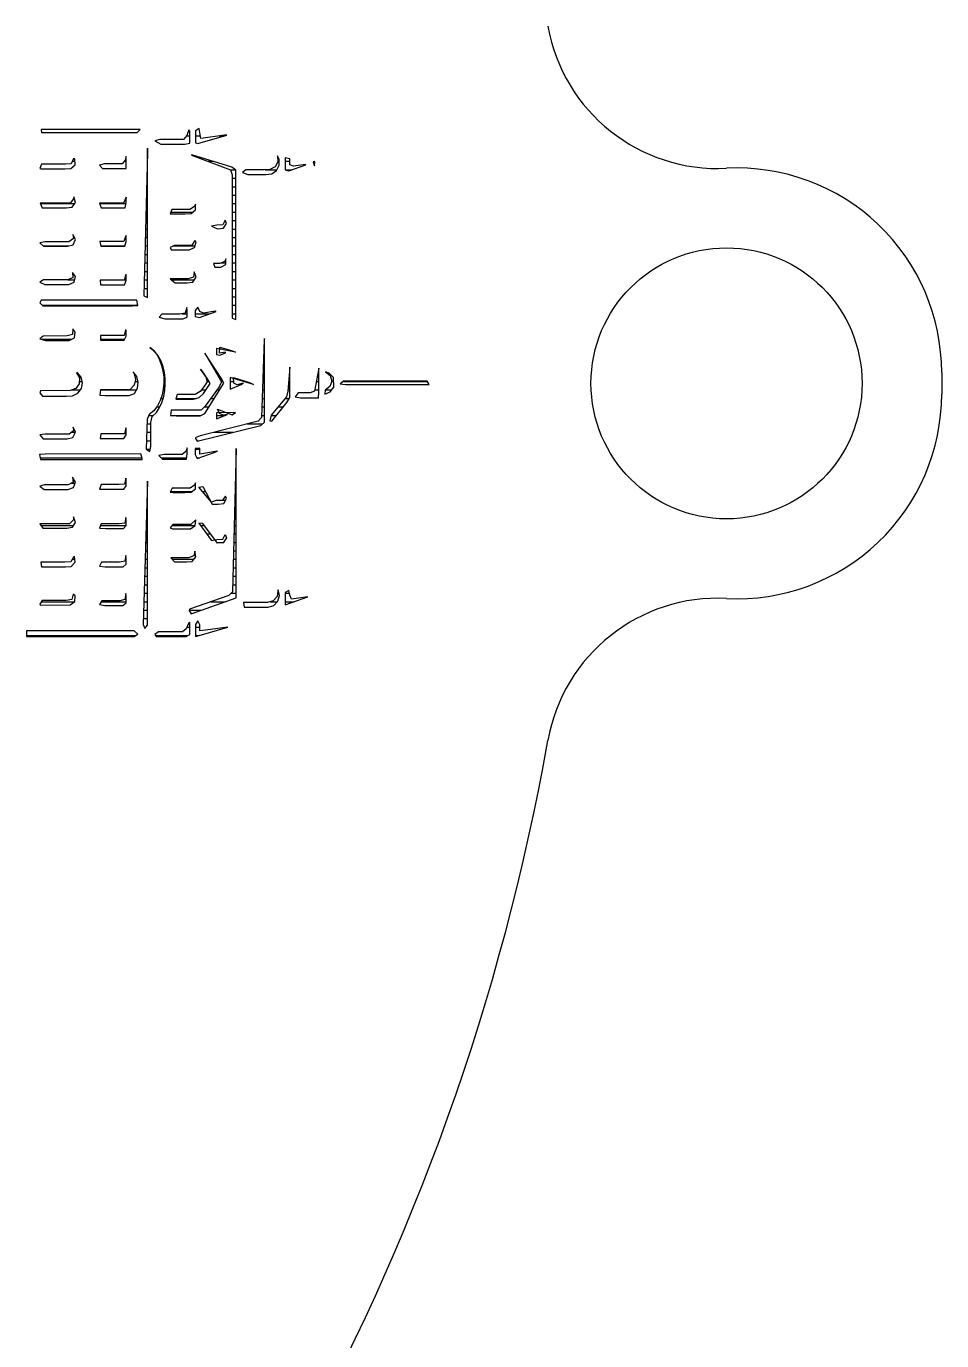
# Model space of a CAD drawing. Extents: x 0 to 93.7, y 0 to 54.9.
# Drawn here: x 82.92 to 93.73, y 15.87 to 31.39 of the extents above; entities that cross this region are included whole.
import ezdxf

# ---------------------------------------------------------------- set-up
doc = ezdxf.new("R2010")
doc.units = 0
doc.layers.add('20', color=53, linetype='CONTINUOUS')
doc.layers.add('21', color=4, linetype='CONTINUOUS')

msp = doc.modelspace()

# ---------------------------------------------------------------- linework, layer by layer
at = {"layer": '20'}
msp.add_line((93.726, 27.305), (93.726, 27.051), dxfattribs=at)
msp.add_circle((91.186, 27.178), 1.6, dxfattribs=at)
for centre, radius, start, end in [((91.0817, 31.7506), 2.0353, 190.0802, 272.9377), ((91.3098, 27.305), 2.4162, 0, 92.9376), ((91.3098, 27.051), 2.4162, 267.0624, 360), ((91.0817, 22.6054), 2.0353, 87.0623, 169.9198), ((62.0945, 27.7584), 27.4064, 199.088, 349.9198)]:
    msp.add_arc(centre, radius, start, end, dxfattribs=at)
at = {"layer": '21'}
for p, q in [((83.0957, 30.1771), (83.0992, 30.14)), ((84.265, 30.1739), (83.0957, 30.1771)), ((83.0992, 30.14), (84.2283, 30.14)), ((84.2283, 30.14), (84.265, 30.1739)), ((84.8404, 30.1718), (84.8147, 30.106)), ((84.8506, 30.1554), (84.8404, 30.1718)), ((84.8506, 30.0143), (84.8506, 30.1554)), ((84.9594, 30.1877), (84.9173, 30.1592)), ((84.9173, 30.1592), (84.9173, 30.0181)), ((84.9801, 30.0689), (84.9594, 30.1877)), ((84.3507, 29.9569), (84.3494, 29.9046)), ((84.3507, 28.1928), (84.3507, 29.9569)), ((84.4948, 30.0578), (84.4386, 30.0436)), ((84.4386, 30.0436), (84.5085, 30.0035)), ((84.7771, 30.0578), (84.4948, 30.0578)), ((84.5085, 30.0035), (84.7908, 30.0035)), ((84.8147, 30.106), (84.7771, 30.0578)), ((84.7908, 30.0035), (84.8506, 30.0143)), ((84.81, 30.1), (84.8506, 30.1)), ((84.9173, 30.1), (84.9747, 30.1)), ((84.9173, 30.0181), (84.9466, 30.012)), ((84.9466, 30.012), (85.2856, 30.1098)), ((85.2594, 30.1092), (84.9801, 30.0689)), ((85.1958, 30.1), (85.2515, 30.1)), ((85.2856, 30.1098), (85.2594, 30.1092)), ((83.4774, 29.8319), (83.4517, 29.772)), ((83.4916, 29.8276), (83.4774, 29.8319)), ((83.4963, 29.7596), (83.4916, 29.8276)), ((84.0884, 29.8131), (84.0534, 29.77)), ((84.0992, 29.857), (84.0884, 29.8131)), ((84.0992, 29.7159), (84.0992, 29.857)), ((84.3494, 29.9046), (84.3061, 28.2116)), ((84.3492, 29.9), (84.3507, 29.9)), ((84.8735, 29.8763), (84.8695, 29.8732)), ((84.8695, 29.8732), (85.3314, 29.6983)), ((85.3461, 29.7324), (84.8735, 29.8763)), ((85.9044, 29.8242), (85.884, 29.8628)), ((85.884, 29.8628), (85.8907, 29.7936)), ((85.9062, 29.7544), (85.9044, 29.8242)), ((86.0309, 29.8292), (85.9746, 29.8417)), ((85.9746, 29.8417), (85.9746, 29.7005)), ((86.0302, 29.7586), (86.0309, 29.8292)), ((83.1, 29.7647), (83.0804, 29.7138)), ((83.0804, 29.7138), (83.0931, 29.7111)), ((83.0931, 29.7111), (83.3753, 29.7111)), ((83.3823, 29.7647), (83.1, 29.7647)), ((83.3753, 29.7111), (83.4456, 29.714)), ((83.4517, 29.772), (83.3823, 29.7647)), ((83.4456, 29.714), (83.4963, 29.7596)), ((83.4637, 29.8), (83.4935, 29.8)), ((83.8417, 29.77), (83.7857, 29.7556)), ((83.7857, 29.7556), (83.8186, 29.7142)), ((83.8186, 29.7142), (84.0303, 29.7142)), ((84.0534, 29.77), (83.8417, 29.77)), ((84.0303, 29.7142), (84.0992, 29.7159)), ((84.0778, 29.8), (84.0992, 29.8)), ((84.3441, 29.7), (84.3507, 29.7)), ((84.3467, 29.8), (84.3507, 29.8)), ((85.0629, 29.8), (85.124, 29.8)), ((85.3268, 29.7), (85.3864, 29.7)), ((85.3314, 29.6983), (85.3498, 29.6404)), ((85.3918, 29.6957), (85.3461, 29.7324)), ((85.3918, 27.9316), (85.3918, 29.6957)), ((85.512, 29.6991), (85.4733, 29.6673)), ((85.4733, 29.6673), (85.5358, 29.6437)), ((85.7237, 29.6994), (85.512, 29.6991)), ((85.7941, 29.7023), (85.7237, 29.6994)), ((85.7392, 29.7), (85.8785, 29.7)), ((85.7475, 29.6437), (85.817, 29.6525)), ((85.8565, 29.7332), (85.7941, 29.7023)), ((85.817, 29.6525), (85.8745, 29.6921)), ((85.8907, 29.7936), (85.8565, 29.7332)), ((85.8745, 29.6921), (85.9062, 29.7544)), ((85.8901, 29.8), (85.905, 29.8)), ((85.9746, 29.8), (86.0306, 29.8)), ((85.9746, 29.7005), (86.0188, 29.6859)), ((85.9762, 29.7), (86.0586, 29.7)), ((86.0188, 29.6859), (86.2183, 29.7568)), ((86.075, 29.7407), (86.0302, 29.7586)), ((86.2144, 29.7626), (86.075, 29.7407)), ((86.2183, 29.7568), (86.2144, 29.7626)), ((86.3271, 29.7973), (86.3061, 29.7949)), ((86.3061, 29.7949), (86.3224, 29.7469)), ((86.3224, 29.7469), (86.3271, 29.7973)), ((84.339, 29.5), (84.3507, 29.5)), ((84.3416, 29.6), (84.3507, 29.6)), ((85.3498, 29.6404), (85.3498, 27.9468)), ((85.3498, 29.6), (85.3918, 29.6)), ((85.3498, 29.5), (85.3918, 29.5)), ((85.5358, 29.6437), (85.7475, 29.6437)), ((83.4793, 29.3573), (83.4373, 29.3072)), ((83.4826, 29.3808), (83.4793, 29.3573)), ((83.5006, 29.315), (83.4826, 29.3808)), ((84.0992, 29.3784), (84.0671, 29.305)), ((84.0992, 29.3079), (84.0992, 29.3784)), ((84.3365, 29.4), (84.3507, 29.4)), ((85.3498, 29.4), (85.3918, 29.4)), ((83.3668, 29.3054), (83.0846, 29.3054)), ((83.0846, 29.3054), (83.1085, 29.2517)), ((83.087, 29.3), (83.4894, 29.3)), ((83.1085, 29.2517), (83.3907, 29.2517)), ((83.4373, 29.3072), (83.3668, 29.3054)), ((83.3907, 29.2517), (83.4599, 29.2604)), ((83.4599, 29.2604), (83.5006, 29.315)), ((84.0671, 29.305), (83.7856, 29.3043)), ((83.7856, 29.3043), (83.805, 29.2493)), ((83.7871, 29.3), (84.0976, 29.3)), ((83.805, 29.2493), (84.0872, 29.2493)), ((84.0872, 29.2493), (84.0992, 29.3079)), ((84.3314, 29.2), (84.3507, 29.2)), ((84.3339, 29.3), (84.3507, 29.3)), ((84.6401, 29.2292), (84.6178, 29.181)), ((84.6178, 29.181), (84.6542, 29.1798)), ((84.6266, 29.2), (84.8879, 29.2)), ((84.8518, 29.2292), (84.6401, 29.2292)), ((84.7954, 29.1798), (84.8658, 29.1818)), ((84.9067, 29.2665), (84.8518, 29.2292)), ((84.8658, 29.1818), (84.9184, 29.2251)), ((84.9166, 29.2932), (84.9067, 29.2665)), ((84.9184, 29.2251), (84.9166, 29.2932)), ((85.3498, 29.3), (85.3918, 29.3)), ((85.3498, 29.2), (85.3918, 29.2)), ((84.3288, 29.1), (84.3507, 29.1)), ((84.6542, 29.1798), (84.7954, 29.1798)), ((85.169, 29.045), (85.1081, 29.0353)), ((85.1081, 29.0353), (85.1775, 29.002)), ((85.2391, 29.0489), (85.169, 29.045)), ((85.2694, 29.1057), (85.2391, 29.0489)), ((85.247, 29.0091), (85.2844, 29.0652)), ((85.2663, 29.1), (85.2715, 29.1)), ((85.2844, 29.0652), (85.2694, 29.1057)), ((85.3498, 29.1), (85.3918, 29.1)), ((83.4769, 28.8873), (83.4223, 28.8503)), ((83.5019, 28.875), (83.4715, 28.936)), ((83.4715, 28.936), (83.4769, 28.8873)), ((83.4726, 28.8134), (83.5019, 28.875)), ((83.4755, 28.9), (83.4894, 28.9)), ((84.0916, 28.9123), (84.0705, 28.8524)), ((84.0873, 28.9), (84.0992, 28.9)), ((84.0992, 28.9223), (84.0916, 28.9123)), ((84.0992, 28.8518), (84.0992, 28.9223)), ((84.3237, 28.9), (84.3507, 28.9)), ((84.3263, 29), (84.3507, 29)), ((85.1775, 29.002), (85.247, 29.0091)), ((85.3498, 29), (85.3918, 29)), ((85.3498, 28.9), (85.3918, 28.9)), ((83.1401, 28.85), (83.0804, 28.8391)), ((83.0804, 28.8391), (83.1236, 28.7967)), ((83.1202, 28.8), (83.4192, 28.8)), ((83.1236, 28.7967), (83.4059, 28.7967)), ((83.4223, 28.8503), (83.1401, 28.85)), ((83.4059, 28.7967), (83.4726, 28.8134)), ((84.0705, 28.8524), (83.7883, 28.8524)), ((83.7883, 28.8524), (83.8015, 28.7967)), ((83.8007, 28.8), (84.0847, 28.8)), ((83.8015, 28.7967), (84.0837, 28.7967)), ((84.0837, 28.7967), (84.0992, 28.8518)), ((84.3212, 28.8), (84.3507, 28.8)), ((84.6645, 28.8044), (84.6178, 28.7806)), ((84.6178, 28.7806), (84.6303, 28.755)), ((84.6303, 28.755), (84.842, 28.755)), ((84.6559, 28.8), (84.9109, 28.8)), ((84.8057, 28.8044), (84.6645, 28.8044)), ((84.8755, 28.8097), (84.8057, 28.8044)), ((84.842, 28.755), (84.9053, 28.7805)), ((84.9096, 28.866), (84.8755, 28.8097)), ((84.9053, 28.7805), (84.9243, 28.846)), ((84.9243, 28.846), (84.9096, 28.866)), ((85.3498, 28.8), (85.3918, 28.8)), ((84.316, 28.6), (84.3507, 28.6)), ((84.3186, 28.7), (84.3507, 28.7)), ((85.201, 28.592), (85.1305, 28.592)), ((85.1305, 28.592), (85.1454, 28.549)), ((85.2636, 28.6157), (85.201, 28.592)), ((85.2159, 28.549), (85.2748, 28.582)), ((85.222, 28.6), (85.2751, 28.6)), ((85.2762, 28.6493), (85.2636, 28.6157)), ((85.2748, 28.582), (85.2762, 28.6493)), ((85.3498, 28.7), (85.3918, 28.7)), ((85.3498, 28.6), (85.3918, 28.6)), ((83.47, 28.4223), (83.4069, 28.3991)), ((83.5003, 28.4392), (83.4656, 28.4875)), ((83.4656, 28.4875), (83.47, 28.4223)), ((83.4838, 28.373), (83.5003, 28.4392)), ((84.0922, 28.461), (84.074, 28.3977)), ((84.0992, 28.4641), (84.0922, 28.461)), ((84.0992, 28.3936), (84.0992, 28.4641)), ((84.3135, 28.5), (84.3507, 28.5)), ((84.8294, 28.4135), (84.6178, 28.4135)), ((84.6178, 28.4135), (84.6766, 28.3642)), ((84.8951, 28.432), (84.8294, 28.4135)), ((84.8865, 28.3744), (84.9246, 28.4309)), ((84.9036, 28.4957), (84.8951, 28.432)), ((84.9246, 28.4309), (84.9036, 28.4957)), ((85.1454, 28.549), (85.2159, 28.549)), ((85.3498, 28.5), (85.3918, 28.5)), ((83.1246, 28.3991), (83.0804, 28.3727)), ((83.0804, 28.3727), (83.1392, 28.3455)), ((83.4069, 28.3991), (83.1246, 28.3991)), ((83.1392, 28.3455), (83.4214, 28.3455)), ((83.4094, 28.4), (83.4905, 28.4)), ((83.4214, 28.3455), (83.4838, 28.373)), ((84.074, 28.3977), (83.7918, 28.3977)), ((83.7918, 28.3977), (83.798, 28.3419)), ((83.798, 28.3419), (84.0803, 28.3419)), ((84.0747, 28.4), (84.0992, 28.4)), ((84.0803, 28.3419), (84.0992, 28.3936)), ((84.3084, 28.3), (84.3507, 28.3)), ((84.3109, 28.4), (84.3507, 28.4)), ((84.6339, 28.4), (84.9038, 28.4)), ((84.6766, 28.3642), (84.8177, 28.3642)), ((84.8177, 28.3642), (84.8865, 28.3744)), ((85.3498, 28.4), (85.3918, 28.4)), ((85.3498, 28.3), (85.3918, 28.3)), ((83.0975, 28.1592), (83.0804, 28.13)), ((83.0804, 28.13), (83.1138, 28.0929)), ((84.2265, 28.1592), (83.0975, 28.1592)), ((83.1074, 28.1), (84.2366, 28.1)), ((84.1722, 28.0929), (84.2368, 28.0989)), ((84.2368, 28.0989), (84.2265, 28.1592)), ((84.3061, 28.2116), (84.3507, 28.1928)), ((84.3337, 28.2), (84.3507, 28.2)), ((85.3498, 28.2), (85.3918, 28.2)), ((85.3498, 28.1), (85.3918, 28.1)), ((83.1138, 28.0929), (84.1722, 28.0929)), ((84.5211, 27.9944), (84.4872, 27.9584)), ((84.4872, 27.9584), (84.5575, 27.9394)), ((84.7328, 27.9944), (84.5211, 27.9944)), ((84.5575, 27.9394), (84.7692, 27.9394)), ((84.7942, 28.0066), (84.7328, 27.9944)), ((84.7608, 28), (84.8181, 28)), ((84.7692, 27.9394), (84.8181, 27.961)), ((84.8141, 28.0743), (84.7942, 28.0066)), ((84.8181, 28.0316), (84.8141, 28.0743)), ((84.8181, 27.961), (84.8181, 28.0316)), ((84.947, 28.0763), (84.9145, 28.0383)), ((84.9145, 28.0383), (84.9145, 27.9678)), ((84.9145, 28), (85.0855, 28)), ((84.9145, 27.9678), (84.963, 27.9566)), ((84.9684, 28.0271), (84.947, 28.0763)), ((84.963, 27.9566), (85.1626, 28.0273)), ((85.0107, 28.0066), (84.9684, 28.0271)), ((85.1498, 28.0302), (85.0107, 28.0066)), ((85.1626, 28.0273), (85.1498, 28.0302)), ((85.3498, 28), (85.3918, 28)), ((85.3498, 27.9468), (85.3918, 27.9316)), ((83.4692, 27.8211), (83.4663, 27.7559)), ((83.4683, 27.8), (83.4856, 27.8)), ((83.4989, 27.783), (83.4692, 27.8211)), ((83.4874, 27.7157), (83.4989, 27.783)), ((84.0929, 27.8114), (84.0775, 27.7447)), ((84.0902, 27.8), (84.0992, 27.8)), ((84.0992, 27.8077), (84.0929, 27.8114)), ((84.0992, 27.7371), (84.0992, 27.8077)), ((83.1188, 27.737), (83.0804, 27.7048)), ((83.0804, 27.7048), (83.1452, 27.6836)), ((83.0949, 27.7), (83.4582, 27.7)), ((83.401, 27.7372), (83.1188, 27.737)), ((83.1452, 27.6836), (83.4274, 27.6834)), ((83.4663, 27.7559), (83.401, 27.7372)), ((83.4274, 27.6834), (83.4874, 27.7157)), ((83.7952, 27.7447), (83.7945, 27.6889)), ((83.7945, 27.6889), (84.0768, 27.6889)), ((83.7947, 27.7), (84.0819, 27.7)), ((84.0775, 27.7447), (83.7952, 27.7447)), ((84.0768, 27.6889), (84.0992, 27.7371)), ((85.7291, 27.6905), (85.6959, 26.7738)), ((85.7308, 27.7081), (85.7291, 27.6905)), ((85.73, 27.7), (85.7308, 27.7)), ((85.7308, 26.7202), (85.7308, 27.7081)), ((84.434, 27.5585), (84.3782, 27.6013)), ((84.3782, 27.6013), (84.4148, 27.572)), ((84.3799, 27.6), (84.3799, 27.6)), ((84.4148, 27.572), (84.4598, 27.5179)), ((84.4778, 27.5034), (84.434, 27.5585)), ((84.4598, 27.5179), (84.4937, 27.4561)), ((84.4696, 27.5), (84.4796, 27.5)), ((84.5111, 27.4412), (84.4778, 27.5034)), ((85.2188, 27.2392), (85.0276, 27.5357)), ((85.0276, 27.5357), (85.0469, 27.4998)), ((85.0467, 27.5), (85.0506, 27.5)), ((85.0469, 27.4998), (85.2239, 27.1946)), ((85.3879, 27.5468), (85.1667, 27.5906)), ((85.1667, 27.5906), (85.1667, 27.5201)), ((85.1667, 27.5201), (85.2068, 27.5103)), ((85.2027, 27.534), (85.203, 27.6046)), ((85.2699, 27.5452), (85.2027, 27.534)), ((85.203, 27.6046), (85.3439, 27.5673)), ((85.203, 27.6), (85.2204, 27.6)), ((85.2068, 27.5103), (85.2717, 27.5381)), ((85.2717, 27.5381), (85.2699, 27.5452)), ((85.3439, 27.5673), (85.3879, 27.5468)), ((85.7222, 27.5), (85.7308, 27.5)), ((85.7258, 27.6), (85.7308, 27.6)), ((84.4937, 27.4561), (84.5181, 27.3899)), ((84.5352, 27.375), (84.5111, 27.4412)), ((84.5144, 27.4), (84.5261, 27.4)), ((84.5181, 27.3899), (84.5339, 27.3212)), ((84.5339, 27.3212), (84.542, 27.2511)), ((84.5513, 27.3063), (84.5352, 27.375)), ((85.0605, 27.2325), (84.9769, 27.3462)), ((84.9769, 27.3462), (84.9987, 27.3123)), ((85.1047, 27.4), (85.1151, 27.4)), ((85.7186, 27.4), (85.7308, 27.4)), ((86.0303, 27.3674), (86.0083, 27.0861)), ((86.0317, 27.3632), (86.0303, 27.3674)), ((86.0317, 27.0104), (86.0317, 27.3632)), ((86.3743, 27.3565), (86.3242, 27.0861)), ((86.3743, 27.0742), (86.3743, 27.3565)), ((83.5453, 27.1743), (83.5038, 27.1185)), ((83.5213, 27.3047), (83.5134, 27.304)), ((83.5134, 27.304), (83.5484, 27.2438)), ((83.5157, 27.3), (83.5254, 27.3)), ((83.5675, 27.2522), (83.5213, 27.3047)), ((83.5484, 27.2438), (83.5453, 27.1743)), ((83.5465, 27.2), (83.5814, 27.2)), ((83.5855, 27.1846), (83.5675, 27.2522)), ((83.5715, 27.1161), (83.5855, 27.1846)), ((84.2242, 27.2584), (84.1832, 27.3152)), ((84.1832, 27.3152), (84.1947, 27.2914)), ((84.1906, 27.3), (84.1942, 27.3)), ((84.1947, 27.2914), (84.211, 27.2233)), ((84.211, 27.2233), (84.1947, 27.1554)), ((84.2054, 27.2), (84.2393, 27.2)), ((84.2418, 27.1905), (84.2242, 27.2584)), ((84.2315, 27.1211), (84.2418, 27.1905)), ((84.5363, 27.3), (84.552, 27.3)), ((84.5428, 27.1806), (84.5364, 27.1103)), ((84.542, 27.2511), (84.5428, 27.1806)), ((84.5426, 27.2), (84.5607, 27.2)), ((84.5598, 27.2363), (84.5513, 27.3063)), ((84.5561, 27.0955), (84.5614, 27.1658)), ((84.5614, 27.1658), (84.5598, 27.2363)), ((84.9987, 27.3123), (85.0382, 27.2538)), ((85.007, 27.3), (85.0109, 27.3)), ((85.0118, 27.0581), (85.0903, 27.1754)), ((85.0553, 27.1953), (85.0162, 27.1366)), ((85.0279, 26.8207), (85.2521, 27.1798)), ((85.0382, 27.2538), (85.0553, 27.1953)), ((85.054, 27.2), (85.0775, 27.2)), ((85.0903, 27.1754), (85.0605, 27.2325)), ((85.1628, 27.3), (85.1796, 27.3)), ((85.2239, 27.1946), (85.1962, 27.1367)), ((85.2521, 27.1798), (85.2188, 27.2392)), ((85.2208, 27.2), (85.2408, 27.2)), ((85.6025, 27.166), (85.3258, 27.2489)), ((85.3258, 27.2489), (85.3272, 27.1099)), ((85.3263, 27.2), (85.3686, 27.2)), ((85.3272, 27.1099), (85.4571, 27.1651)), ((85.37, 27.1821), (85.3649, 27.2484)), ((85.3649, 27.2484), (85.5534, 27.1862)), ((85.4103, 27.1625), (85.37, 27.1821)), ((85.479, 27.1786), (85.4103, 27.1625)), ((85.4571, 27.1651), (85.479, 27.1786)), ((85.4891, 27.2), (85.5115, 27.2)), ((85.5534, 27.1862), (85.6025, 27.166)), ((85.7113, 27.2), (85.7308, 27.2)), ((85.715, 27.3), (85.7308, 27.3)), ((86.0172, 27.2), (86.0317, 27.2)), ((86.025, 27.3), (86.0317, 27.3)), ((86.3453, 27.2), (86.3743, 27.2)), ((86.3638, 27.3), (86.3743, 27.3)), ((86.4969, 27.2978), (86.4508, 27.3137)), ((86.4508, 27.3137), (86.506, 27.2715)), ((86.4687, 27.3), (86.4904, 27.3)), ((86.5448, 27.2471), (86.4969, 27.2978)), ((86.5263, 27.2052), (86.5038, 27.1395)), ((86.506, 27.2715), (86.5263, 27.2052)), ((86.5245, 27.2), (86.5475, 27.2)), ((86.5511, 27.1336), (86.5448, 27.2471)), ((86.6663, 27.2021), (86.6247, 27.1731)), ((86.6247, 27.1731), (86.6872, 27.1651)), ((86.6633, 27.2), (87.6554, 27.2)), ((87.6542, 27.2021), (86.6663, 27.2021)), ((86.6872, 27.1651), (87.6751, 27.1651)), ((87.6751, 27.1651), (87.6542, 27.2021)), ((83.0861, 27.0913), (83.0804, 27.0663)), ((83.0804, 27.0663), (83.1125, 27.0278)), ((83.4389, 27.093), (83.0861, 27.0913)), ((83.1125, 27.0278), (83.3948, 27.0278)), ((83.3948, 27.0278), (83.4651, 27.0312)), ((83.5038, 27.1185), (83.4389, 27.093)), ((83.4567, 27.1), (83.5588, 27.1)), ((83.4651, 27.0312), (83.5283, 27.0611)), ((83.5283, 27.0611), (83.5715, 27.1161)), ((83.7946, 27.1026), (83.7873, 27.0393)), ((83.7873, 27.0393), (83.8531, 27.0346)), ((83.7943, 27.1), (84.2194, 27.1)), ((84.0769, 27.1029), (83.7946, 27.1026)), ((83.8531, 27.0346), (84.1353, 27.0349)), ((84.1472, 27.1047), (84.0769, 27.1029)), ((84.1353, 27.0349), (84.1968, 27.0601)), ((84.1947, 27.1554), (84.1472, 27.1047)), ((84.1968, 27.0601), (84.2315, 27.1211)), ((84.5224, 27.0412), (84.5003, 26.9743)), ((84.5364, 27.1103), (84.5224, 27.0412)), ((84.5233, 26.9585), (84.5435, 27.0261)), ((84.5343, 27.1), (84.5564, 27.1)), ((84.5435, 27.0261), (84.5561, 27.0955)), ((84.7004, 27.0458), (84.6837, 26.9919)), ((84.8415, 27.0458), (84.7004, 27.0458)), ((84.9119, 27.0482), (84.8415, 27.0458)), ((84.8936, 26.9902), (84.9604, 27.0105)), ((84.9736, 27.0806), (84.9119, 27.0482)), ((84.9604, 27.0105), (85.0118, 27.0581)), ((85.0162, 27.1366), (84.9736, 27.0806)), ((84.9884, 27.1), (85.0398, 27.1)), ((85.1962, 27.1367), (85.0311, 26.9078)), ((85.1697, 27.1), (85.2022, 27.1)), ((85.7077, 27.1), (85.7308, 27.1)), ((85.9908, 27.0205), (85.8124, 26.8018)), ((86.0083, 27.0861), (85.9908, 27.0205)), ((85.9956, 26.9526), (86.0317, 27.0104)), ((86.0094, 27.1), (86.0317, 27.1)), ((86.1305, 27.0645), (86.0959, 27.0178)), ((86.0959, 27.0178), (86.1574, 27.0088)), ((86.2717, 27.0645), (86.1305, 27.0645)), ((86.1574, 27.0088), (86.3691, 27.0088)), ((86.3242, 27.0861), (86.2717, 27.0645)), ((86.3268, 27.1), (86.3743, 27.1)), ((86.3691, 27.0088), (86.3743, 27.0742)), ((86.4472, 27.0993), (86.4447, 27.051)), ((86.4447, 27.051), (86.509, 27.078)), ((86.5038, 27.1395), (86.4472, 27.0993)), ((86.4483, 27.1), (86.5257, 27.1)), ((86.509, 27.078), (86.5511, 27.1336)), ((84.4268, 26.8547), (84.3721, 26.8105)), ((84.4689, 26.9111), (84.4268, 26.8547)), ((84.4559, 26.8352), (84.4944, 26.8942)), ((84.4606, 26.9), (84.497, 26.9)), ((84.5003, 26.9743), (84.4689, 26.9111)), ((84.4944, 26.8942), (84.5233, 26.9585)), ((84.5088, 27), (84.5357, 27)), ((84.6306, 26.8631), (84.6234, 26.7997)), ((84.9834, 26.8631), (84.6306, 26.8631)), ((84.6837, 26.9919), (84.7525, 26.9901)), ((84.6862, 27), (84.9259, 27)), ((84.7525, 26.9901), (84.8936, 26.9902)), ((85.0311, 26.9078), (84.9834, 26.8631)), ((85.0227, 26.9), (85.0774, 26.9)), ((85.0976, 27), (85.1398, 27)), ((85.2028, 26.823), (85.179, 26.8715)), ((85.179, 26.8715), (85.349, 26.8049)), ((85.7005, 26.9), (85.7308, 26.9)), ((85.7041, 27), (85.7308, 27)), ((85.8189, 26.7325), (85.9956, 26.9526)), ((85.8925, 26.9), (85.9534, 26.9)), ((85.9741, 27), (86.0252, 27)), ((84.3464, 26.7553), (84.337, 26.4027)), ((84.3449, 26.7), (84.3906, 26.7)), ((84.3721, 26.8105), (84.3464, 26.7553)), ((84.3672, 26.8), (84.4208, 26.8)), ((84.3906, 26.7154), (84.4062, 26.7853)), ((84.3906, 26.4331), (84.3906, 26.7154)), ((84.4062, 26.7853), (84.4559, 26.8352)), ((84.6234, 26.7997), (84.6893, 26.795)), ((84.6235, 26.8), (84.9825, 26.8)), ((84.6893, 26.795), (84.9716, 26.795)), ((84.9716, 26.795), (85.0279, 26.8207)), ((85.6571, 26.7326), (84.973, 26.5598)), ((85.389, 26.8323), (85.1667, 26.829)), ((85.1667, 26.829), (85.1667, 26.7584)), ((85.1667, 26.7584), (85.2951, 26.8116)), ((85.1667, 26.8), (85.2672, 26.8)), ((85.2448, 26.8037), (85.2028, 26.823)), ((85.2951, 26.8116), (85.2448, 26.8037)), ((85.349, 26.8049), (85.389, 26.8323)), ((85.5281, 26.7), (85.7101, 26.7)), ((85.6959, 26.7738), (85.6571, 26.7326)), ((85.6907, 26.681), (85.7308, 26.7202)), ((85.6969, 26.8), (85.7308, 26.8)), ((85.8124, 26.8018), (85.7957, 26.7372)), ((85.7957, 26.7372), (85.8189, 26.7325)), ((85.812, 26.8), (85.8731, 26.8)), ((83.1428, 26.578), (83.0804, 26.5699)), ((83.0804, 26.5699), (83.1209, 26.5244)), ((83.425, 26.5781), (83.1428, 26.578)), ((83.4777, 26.6178), (83.425, 26.5781)), ((83.4541, 26.6), (83.5019, 26.6)), ((83.4705, 26.5395), (83.5019, 26.6)), ((83.5019, 26.6), (83.4737, 26.662)), ((83.4737, 26.662), (83.4777, 26.6178)), ((83.7984, 26.5819), (83.7911, 26.5258)), ((84.0802, 26.5824), (83.7984, 26.5819)), ((84.0733, 26.5258), (84.0992, 26.5705)), ((84.0935, 26.6517), (84.0802, 26.5824)), ((84.0836, 26.6), (84.0992, 26.6)), ((84.0992, 26.6411), (84.0935, 26.6517)), ((84.0992, 26.5705), (84.0992, 26.6411)), ((84.3423, 26.6), (84.3906, 26.6)), ((84.973, 26.5598), (84.9136, 26.5354)), ((84.937, 26.4954), (85.6907, 26.681)), ((85.1321, 26.6), (85.3617, 26.6)), ((83.1209, 26.5244), (83.4032, 26.5244)), ((83.4032, 26.5244), (83.4705, 26.5395)), ((83.7911, 26.5258), (84.0733, 26.5258)), ((84.337, 26.4027), (84.3786, 26.3745)), ((84.3396, 26.5), (84.3906, 26.5)), ((84.3409, 26.4), (84.3838, 26.4)), ((84.3786, 26.3745), (84.3906, 26.4331)), ((84.8181, 26.416), (84.802, 26.3748)), ((84.8119, 26.4), (84.8181, 26.4)), ((84.8181, 26.3455), (84.8181, 26.416)), ((84.9136, 26.5354), (84.937, 26.4954)), ((84.9684, 26.4114), (84.9145, 26.4077)), ((84.9145, 26.4077), (84.9145, 26.3372)), ((84.9145, 26.4), (84.9685, 26.4)), ((84.9343, 26.5), (84.9557, 26.5)), ((84.9685, 26.341), (84.9684, 26.4114)), ((85.396, 26.4078), (85.3543, 24.7148)), ((85.3958, 26.4), (85.396, 26.4)), ((85.396, 24.6469), (85.396, 26.4078)), ((83.1426, 26.3421), (83.0768, 26.3372)), ((83.0768, 26.3372), (83.0877, 26.2775)), ((83.0836, 26.3), (84.2841, 26.3)), ((83.0877, 26.2775), (84.2872, 26.2775)), ((84.2716, 26.3441), (83.1426, 26.3421)), ((84.2872, 26.2892), (84.2716, 26.3441)), ((84.2872, 26.2775), (84.2872, 26.2892)), ((84.5487, 26.336), (84.4867, 26.3277)), ((84.4867, 26.3277), (84.5298, 26.281)), ((84.5123, 26.3), (84.8139, 26.3)), ((84.5298, 26.281), (84.8121, 26.281)), ((84.7604, 26.336), (84.5487, 26.336)), ((84.802, 26.3748), (84.7604, 26.336)), ((84.8121, 26.281), (84.8181, 26.3455)), ((84.9145, 26.3372), (84.937, 26.289)), ((84.9318, 26.3), (84.9679, 26.3)), ((84.937, 26.289), (85.1364, 26.3599)), ((85.1772, 26.3768), (84.9685, 26.341)), ((85.1364, 26.3599), (85.1772, 26.3768)), ((85.3933, 26.3), (85.396, 26.3)), ((85.3884, 26.1), (85.396, 26.1)), ((85.3908, 26.2), (85.396, 26.2)), ((83.1339, 25.9791), (83.0804, 25.962)), ((83.0804, 25.962), (83.1298, 25.9258)), ((83.1298, 25.9258), (83.4121, 25.9258)), ((83.4162, 25.9794), (83.1339, 25.9791)), ((83.4121, 25.9258), (83.4773, 25.9465)), ((83.4746, 26.0107), (83.4162, 25.9794)), ((83.4547, 26), (83.4977, 26)), ((83.5016, 26.0102), (83.4665, 26.0686)), ((83.4665, 26.0686), (83.4746, 26.0107)), ((83.4773, 25.9465), (83.5016, 26.0102)), ((83.8022, 25.9833), (83.7859, 25.9293)), ((83.7859, 25.9293), (83.7876, 25.9275)), ((83.7876, 25.9275), (84.0698, 25.9275)), ((84.0139, 25.9833), (83.8022, 25.9833)), ((84.0809, 25.9875), (84.0139, 25.9833)), ((84.0698, 25.9275), (84.0992, 25.9687)), ((84.0942, 26.0568), (84.0809, 25.9875)), ((84.0833, 26), (84.0992, 26)), ((84.0992, 26.0393), (84.0942, 26.0568)), ((84.0992, 25.9687), (84.0992, 26.0393)), ((84.3499, 26.0248), (84.2993, 24.3321)), ((84.3491, 26), (84.3507, 26)), ((84.3507, 26.0153), (84.3499, 26.0248)), ((84.3507, 24.3218), (84.3507, 26.0153)), ((84.6416, 25.9388), (84.6178, 25.8921)), ((84.8533, 25.939), (84.6416, 25.9388)), ((84.9072, 25.9777), (84.8533, 25.939)), ((84.8646, 25.8916), (84.9179, 25.934)), ((84.9172, 26.0021), (84.9072, 25.9777)), ((84.9163, 26), (84.9172, 26)), ((84.9179, 25.934), (84.9172, 26.0021)), ((84.9583, 25.9509), (85.0051, 25.9589)), ((85.1081, 25.7769), (84.9583, 25.9509)), ((85.0051, 25.9589), (85.1133, 25.7501)), ((85.3859, 26), (85.396, 26)), ((84.3431, 25.8), (84.3507, 25.8)), ((84.3461, 25.9), (84.3507, 25.9)), ((84.6178, 25.8921), (84.653, 25.8898)), ((84.6218, 25.9), (84.8752, 25.9)), ((84.653, 25.8898), (84.7941, 25.8898)), ((84.7941, 25.8898), (84.8646, 25.8916)), ((85.0022, 25.9), (85.0356, 25.9)), ((85.0874, 25.8), (85.0883, 25.8)), ((85.1625, 25.7931), (85.1081, 25.7769)), ((85.2329, 25.795), (85.1625, 25.7931)), ((85.2705, 25.8475), (85.2329, 25.795)), ((85.2365, 25.8), (85.2738, 25.8)), ((85.2525, 25.7604), (85.2845, 25.8198)), ((85.2845, 25.8198), (85.2705, 25.8475)), ((85.381, 25.8), (85.396, 25.8)), ((85.3835, 25.9), (85.396, 25.9)), ((84.3402, 25.7), (84.3507, 25.7)), ((85.1133, 25.7501), (85.1839, 25.7501)), ((85.1839, 25.7501), (85.2525, 25.7604)), ((85.3785, 25.7), (85.396, 25.7)), ((83.1491, 25.5198), (83.0804, 25.5179)), ((83.0804, 25.5179), (83.1147, 25.4664)), ((83.0923, 25.5), (83.4791, 25.5)), ((83.1147, 25.4664), (83.3969, 25.4664)), ((83.4314, 25.5207), (83.1491, 25.5198)), ((83.3969, 25.4664), (83.4653, 25.478)), ((83.4789, 25.5658), (83.4314, 25.5207)), ((83.4653, 25.478), (83.5015, 25.5358)), ((83.5015, 25.5358), (83.4783, 25.5999)), ((83.4783, 25.5999), (83.4789, 25.5658)), ((83.8057, 25.5183), (83.7859, 25.4678)), ((83.7859, 25.4678), (83.8547, 25.4626)), ((83.7985, 25.5), (84.0989, 25.5)), ((84.0173, 25.5183), (83.8057, 25.5183)), ((83.8547, 25.4626), (84.0664, 25.4626)), ((84.0816, 25.5259), (84.0173, 25.5183)), ((84.0664, 25.4626), (84.0992, 25.5003)), ((84.0948, 25.5952), (84.0816, 25.5259)), ((84.0992, 25.5709), (84.0948, 25.5952)), ((84.0992, 25.5003), (84.0992, 25.5709)), ((84.3342, 25.5), (84.3507, 25.5)), ((84.3372, 25.6), (84.3507, 25.6)), ((84.6496, 25.5095), (84.6178, 25.4707)), ((84.6178, 25.4707), (84.6453, 25.4601)), ((84.6418, 25.5), (84.9144, 25.5)), ((84.6453, 25.4601), (84.857, 25.4606)), ((84.8612, 25.5106), (84.6496, 25.5095)), ((84.857, 25.4606), (84.9142, 25.4976)), ((84.9204, 25.5655), (84.8612, 25.5106)), ((84.9142, 25.4976), (84.9204, 25.5655)), ((85.0045, 25.5219), (84.9575, 25.529)), ((84.9575, 25.529), (85.1081, 25.3241)), ((84.9789, 25.5), (85.0207, 25.5)), ((85.1764, 25.2897), (85.0045, 25.5219)), ((85.3736, 25.5), (85.396, 25.5)), ((85.3761, 25.6), (85.396, 25.6)), ((84.3282, 25.3), (84.3507, 25.3)), ((84.3312, 25.4), (84.3507, 25.4)), ((85.0523, 25.4), (85.0947, 25.4)), ((85.1081, 25.3241), (85.17, 25.3327)), ((85.1688, 25.3), (85.2484, 25.3)), ((85.17, 25.3327), (85.2401, 25.337)), ((85.2401, 25.337), (85.2691, 25.3945)), ((85.2843, 25.3519), (85.2459, 25.2964)), ((85.2691, 25.3945), (85.2843, 25.3519)), ((85.3687, 25.3), (85.396, 25.3)), ((85.3711, 25.4), (85.396, 25.4)), ((84.0955, 25.146), (84.0822, 25.0767)), ((84.0992, 25.1148), (84.0955, 25.146)), ((84.3252, 25.2), (84.3507, 25.2)), ((84.9085, 25.1948), (84.8998, 25.1424)), ((84.9233, 25.1283), (84.9085, 25.1948)), ((85.2459, 25.2964), (85.1764, 25.2897)), ((85.3662, 25.2), (85.396, 25.2)), ((83.3759, 25.0646), (83.0936, 25.0646)), ((83.0936, 25.0646), (83.0994, 25.011)), ((83.0994, 25.011), (83.3817, 25.011)), ((83.4458, 25.0692), (83.3759, 25.0646)), ((83.3817, 25.011), (83.4517, 25.0159)), ((83.4788, 25.1256), (83.4458, 25.0692)), ((83.4517, 25.0159), (83.4984, 25.0655)), ((83.4638, 25.1), (83.4932, 25.1)), ((83.4881, 25.1329), (83.4788, 25.1256)), ((83.4984, 25.0655), (83.4881, 25.1329)), ((83.8091, 25.0657), (83.7859, 25.0187)), ((83.7859, 25.0187), (83.8512, 25.0099)), ((84.0208, 25.0657), (83.8091, 25.0657)), ((83.8512, 25.0099), (84.0629, 25.0099)), ((84.0822, 25.0767), (84.0208, 25.0657)), ((84.0629, 25.0099), (84.0992, 25.0442)), ((84.0867, 25.1), (84.0992, 25.1)), ((84.0992, 25.0442), (84.0992, 25.1148)), ((84.3192, 25), (84.3507, 25)), ((84.3222, 25.1), (84.3507, 25.1)), ((84.8369, 25.1182), (84.6252, 25.1182)), ((84.6252, 25.1182), (84.6692, 25.0689)), ((84.6414, 25.1), (84.8999, 25.1)), ((84.6692, 25.0689), (84.8103, 25.0689)), ((84.8103, 25.0689), (84.8799, 25.0757)), ((84.8998, 25.1424), (84.8369, 25.1182)), ((84.8799, 25.0757), (84.9233, 25.1283)), ((85.3613, 25), (85.396, 25)), ((85.3638, 25.1), (85.396, 25.1)), ((84.3162, 24.9), (84.3507, 24.9)), ((85.3588, 24.9), (85.396, 24.9)), ((83.474, 24.6895), (83.4596, 24.626)), ((83.4957, 24.6684), (83.474, 24.6895)), ((84.0961, 24.6947), (84.0829, 24.6254)), ((84.0992, 24.6566), (84.0961, 24.6947)), ((84.3103, 24.7), (84.3507, 24.7)), ((84.3133, 24.8), (84.3507, 24.8)), ((85.3543, 24.7148), (85.3106, 24.6747)), ((85.3381, 24.7), (85.396, 24.7)), ((85.3564, 24.8), (85.396, 24.8)), ((85.8913, 24.7292), (85.8826, 24.6602)), ((85.8876, 24.7), (85.9035, 24.7)), ((85.895, 24.74), (85.8913, 24.7292)), ((85.9095, 24.6717), (85.895, 24.74)), ((86.0182, 24.7334), (85.9746, 24.7068)), ((85.9746, 24.7068), (85.9746, 24.5657)), ((85.9746, 24.7), (86.0253, 24.7)), ((86.0304, 24.6756), (86.0182, 24.7334)), ((83.1094, 24.6134), (83.0804, 24.5719)), ((83.0804, 24.5719), (83.0841, 24.5601)), ((83.0841, 24.5601), (83.4368, 24.5608)), ((83.1, 24.6), (83.4921, 24.6)), ((83.3917, 24.6137), (83.1094, 24.6134)), ((83.4596, 24.626), (83.3917, 24.6137)), ((83.4368, 24.5608), (83.4924, 24.6002)), ((83.4924, 24.6002), (83.4957, 24.6684)), ((83.8126, 24.611), (83.7858, 24.5674)), ((83.7858, 24.5674), (83.8477, 24.5552)), ((83.8059, 24.6), (84.0992, 24.6)), ((84.0243, 24.611), (83.8126, 24.611)), ((83.8477, 24.5552), (84.0594, 24.5552)), ((84.0829, 24.6254), (84.0243, 24.611)), ((84.0594, 24.5552), (84.0992, 24.586)), ((84.0992, 24.586), (84.0992, 24.6566)), ((84.3073, 24.6), (84.3507, 24.6)), ((85.3106, 24.6747), (84.8449, 24.5099)), ((84.8654, 24.4549), (85.396, 24.6469)), ((85.0994, 24.6), (85.2663, 24.6)), ((85.7684, 24.5905), (85.4861, 24.5905)), ((85.4861, 24.5905), (85.4915, 24.5351)), ((85.4915, 24.5351), (85.7737, 24.5352)), ((85.8357, 24.6089), (85.7684, 24.5905)), ((85.7737, 24.5352), (85.8407, 24.5552)), ((85.803, 24.6), (85.8853, 24.6)), ((85.8826, 24.6602), (85.8357, 24.6089)), ((85.8407, 24.5552), (85.89, 24.6047)), ((85.89, 24.6047), (85.9095, 24.6717)), ((85.9746, 24.6), (86.0837, 24.6)), ((85.9746, 24.5657), (85.9767, 24.562)), ((85.9767, 24.562), (86.2427, 24.6565)), ((86.0494, 24.6278), (86.0304, 24.6756)), ((86.2427, 24.6565), (86.0494, 24.6278)), ((84.3013, 24.4), (84.3507, 24.4)), ((84.3043, 24.5), (84.3507, 24.5)), ((84.8449, 24.5099), (84.8443, 24.4953)), ((84.8443, 24.4953), (84.8654, 24.4549)), ((84.8445, 24.5), (84.99, 24.5)), ((84.9451, 24.3728), (84.9173, 24.33)), ((84.9695, 24.3267), (84.9451, 24.3728)), ((82.9235, 24.2564), (82.9222, 24.1883)), ((84.1936, 24.2564), (82.9235, 24.2564)), ((84.1924, 24.1883), (84.2368, 24.2145)), ((84.2368, 24.2145), (84.1936, 24.2564)), ((84.2993, 24.3321), (84.3191, 24.2829)), ((84.3122, 24.3), (84.333, 24.3)), ((84.3191, 24.2829), (84.3507, 24.3218)), ((84.4802, 24.243), (84.4386, 24.2141)), ((84.4386, 24.2141), (84.4529, 24.1883)), ((84.7625, 24.243), (84.4802, 24.243)), ((84.8094, 24.2776), (84.7625, 24.243)), ((84.8057, 24.1883), (84.8506, 24.214)), ((84.8351, 24.3433), (84.8094, 24.2776)), ((84.8182, 24.3), (84.8506, 24.3)), ((84.8506, 24.3552), (84.8351, 24.3433)), ((84.8506, 24.214), (84.8506, 24.3552)), ((84.9173, 24.33), (84.9173, 24.1889)), ((84.9173, 24.3), (84.9695, 24.3)), ((84.9603, 24.2007), (85.2993, 24.2986)), ((84.9695, 24.2561), (84.9695, 24.3267)), ((85.0358, 24.262), (84.9695, 24.2561)), ((85.2993, 24.2986), (85.0358, 24.262)), ((82.9222, 24.1883), (84.1924, 24.1883)), ((82.9224, 24.2), (84.2122, 24.2)), ((84.4464, 24.2), (84.8261, 24.2)), ((84.4529, 24.1883), (84.8057, 24.1883)), ((84.9173, 24.1889), (84.9603, 24.2007)), ((84.9173, 24.2), (84.9576, 24.2))]:
    msp.add_line(p, q, dxfattribs=at)

doc.saveas('drawing.dxf')
